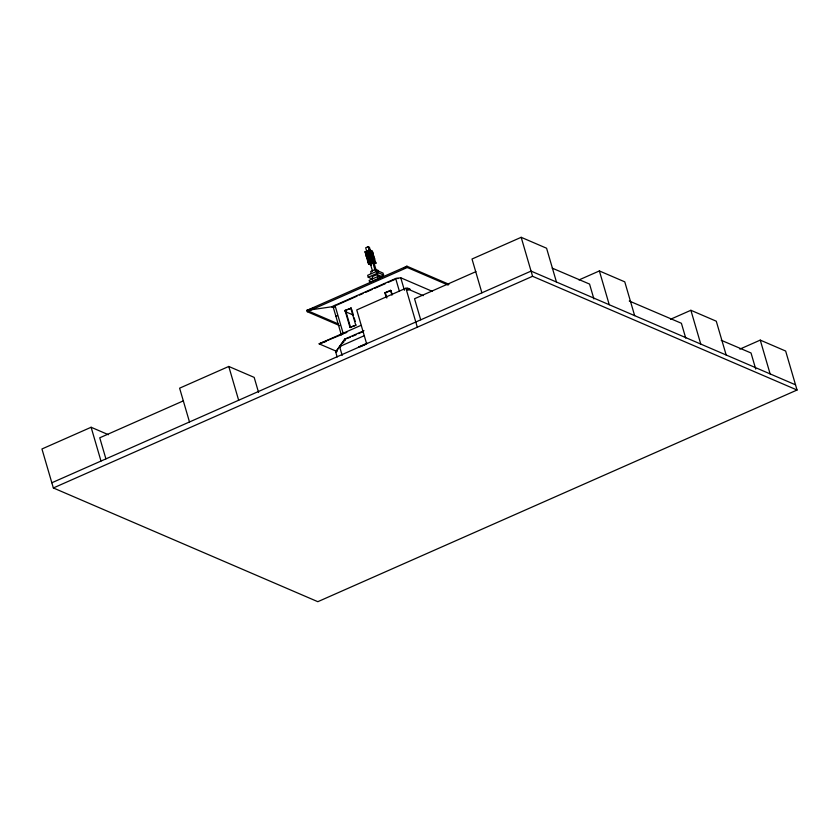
<?xml version="1.0" encoding="UTF-8"?>
<svg xmlns="http://www.w3.org/2000/svg" width="839" height="839" viewBox="0 0 839 839"><rect width="100%" height="100%" fill="white"/><g stroke="black" fill="none" stroke-linecap="round" stroke-linejoin="round"><path stroke-width="1.26" d="M363.969 330.681L344.85 339.124L335.694 351.971L337.163 357.005M350.262 337.288L344.85 339.124L335.694 351.971L337.184 351.541M403.716 268.312L406.905 266.204L448.97 284.295M370.398 250.599L369.412 247.232L368.143 246.687L365.689 247.778L367.409 253.672L369.873 252.591M372.589 251.448L370.051 250.358L365.133 252.529L364.944 251.878L369.863 249.707L372.589 251.448L370.628 252.319M367 252.266L369.454 251.176L373.009 252.864L371.037 253.735M373.009 252.864L370.272 251.123L365.364 253.294L367.241 254.678M365.552 253.944L370.46 251.773L370.272 251.123M365.972 255.413L370.89 253.242L373.428 254.332L373.24 253.682L370.702 252.591L365.783 254.762L367.671 256.136M367.839 255.14L370.303 254.06L371.572 254.605M366.203 256.199L371.121 254.028L373.848 255.769L371.31 254.668L366.391 256.849L366.203 256.199L367.902 256.923M372.39 257.405L371.121 256.86L368.657 257.951L368.258 256.577L370.723 255.486L371.992 256.031M368.489 258.947L366.612 257.563L371.52 255.392L374.257 257.133L372.285 258.003M366.8 258.213L371.708 256.042L374.257 257.133M372.726 259.492L374.687 258.622L371.96 256.881L367.042 259.052L368.929 260.426M367.23 259.702L372.149 257.531L374.687 258.622M369.097 259.429L371.551 258.349L372.82 258.894M367.472 260.52L372.39 258.339L375.117 260.09L372.579 258.989L367.66 261.16L367.472 260.52L369.16 261.244M369.527 260.898L371.981 259.807L373.25 260.352M367.912 262.041L372.831 259.87L375.557 261.611L373.019 260.52L368.101 262.691L367.912 262.041L369.611 262.764M372.547 271.217L369.968 262.418L372.432 261.338L373.701 261.883M370.901 264.663L371.09 265.313L368.363 263.572L373.282 261.401L376.008 263.142L374.037 264.002M368.552 264.222L373.47 262.051L376.008 263.142M370.418 263.949L372.873 262.859L374.142 263.404L375.914 269.466M373.848 263.362L375.82 262.492M378.137 270.41L375.599 269.319L370.681 271.49L371.289 273.566M380.235 276.524L383.612 275.024L383.035 273.074L377.802 270.829L367.671 275.307L368.237 277.248L372.432 279.051M368.237 277.248L378.368 272.78L383.612 275.024M379.291 275.905L369.16 280.383L369.726 282.334L379.857 277.856L379.291 275.905L382.427 277.258M339.701 325.647L307.252 311.699L306.875 310.399L406.905 266.204L407.293 267.505L448.152 285.082M307.252 311.699L407.293 267.505M336.796 305.081L357.026 296.146M359.407 295.087L362.983 293.514M365.364 292.465L372.506 289.308M374.886 288.259L385.594 283.53M387.975 282.47L395.117 279.324M432.116 291.269L400.748 277.782L395.672 278.517L331.615 306.812L333.345 307.556L334.572 307.011M345.028 310.43L351.352 308.186L345.028 310.43L349.968 327.325L355.159 325.584M386.276 297.656L384.86 292.832L390.555 290.315L392.243 294.216M384.86 292.832L391.184 290.588M335.915 316.334L337.142 315.789M108.43 434.707L91.115 427.261L41.95 448.98L53.35 487.962L317.824 601.689L797.05 390.02L785.65 351.038L760.249 340.11L739.862 349.118M258.559 392.4L254.175 377.382L228.774 366.454L179.609 388.174L189.488 421.965M423.223 295.664L405.908 288.217L356.743 309.937L366.622 343.728M556.456 282.019L546.577 248.229L521.176 237.311L472.011 259.02L481.89 292.811M183.458 400.811L99.747 437.79L105.903 458.828M349.968 327.325L356.292 325.081M475.923 271.637L414.539 298.747L420.696 319.795M361.001 325.343L319.124 343.843L336.271 351.216M344.514 333.398L346.895 332.349M352.653 336.229L356.239 334.646M358.631 333.586L363.413 331.478M344.462 340.802L343.224 341.347L343.644 342.752M364.43 335.631L339.596 346.601L342.176 355.4M358.536 346.989L367.146 343.182M51.829 482.771L531.056 271.102L795.529 384.828M360.246 346.79L365.626 344.409M53.35 487.962L532.576 276.293L797.05 390.02M578.983 279.932L599.371 270.934L624.772 281.852L634.651 315.642M670.497 319.281L690.885 310.283L716.275 321.201L726.165 354.991M338.117 323.833L306.875 310.399L314.164 307.808M326.256 341.41L319.124 343.843L343.329 333.922L334.971 305.333L335.6 305.606M398.452 278.485L395.672 278.517L399.312 290.955M306.875 310.399L335.086 306.308M340.739 346.654L339.596 346.601L340.235 346.874M552.219 268.134L589.555 284.075L593.897 298.925M629.271 301.023L681.404 323.277L685.746 338.127M721.204 340.267L751.031 352.988L755.729 369.087M364.944 251.878L366.643 252.612M368.258 256.577L369.527 257.122M366.391 256.849L368.09 257.573M366.612 257.563L368.3 258.297M367.66 261.16L369.349 261.894M369.968 262.418L371.237 262.964M368.101 262.691L370.649 263.782M368.363 263.572L370.051 264.295M379.648 275.601L377.11 274.51L372.191 276.681L372.789 278.716M406.905 288.889L408.866 289.728L410.093 289.182L407.146 287.924L407.848 290.336M345.028 311.51L353.156 315.003M760.249 340.11L770.129 373.9M690.885 310.283L700.764 344.074M599.371 270.934L609.25 304.725M521.176 237.311L532.576 276.293M405.908 288.217L417.308 327.21M400.748 277.782L404.408 290.273M390.555 290.315L391.97 295.15M385.5 293.105L386.905 297.929M377.802 270.829L378.368 272.78M369.863 249.707L370.051 250.358M370.702 252.591L370.89 253.242M371.121 254.028L371.31 254.668M371.52 255.392L371.708 256.042M371.96 256.881L372.149 257.531M372.39 258.339L372.579 258.989M372.831 259.87L373.019 260.52M373.282 261.401L373.47 262.051M375.599 269.319L378.001 277.552M368.143 246.687L370.303 254.06M370.723 255.486L371.981 259.807M372.432 261.338L375.002 270.137M351.709 309.392L353.471 315.433M354.173 317.845L355.233 321.463M350.712 307.913L355.652 324.808M345.658 310.703L350.597 327.598M344.85 339.124L345.259 340.529M333.345 307.556L341.347 334.908M228.774 366.454L238.654 400.245M91.115 427.261L100.995 461.051"/></g></svg>
